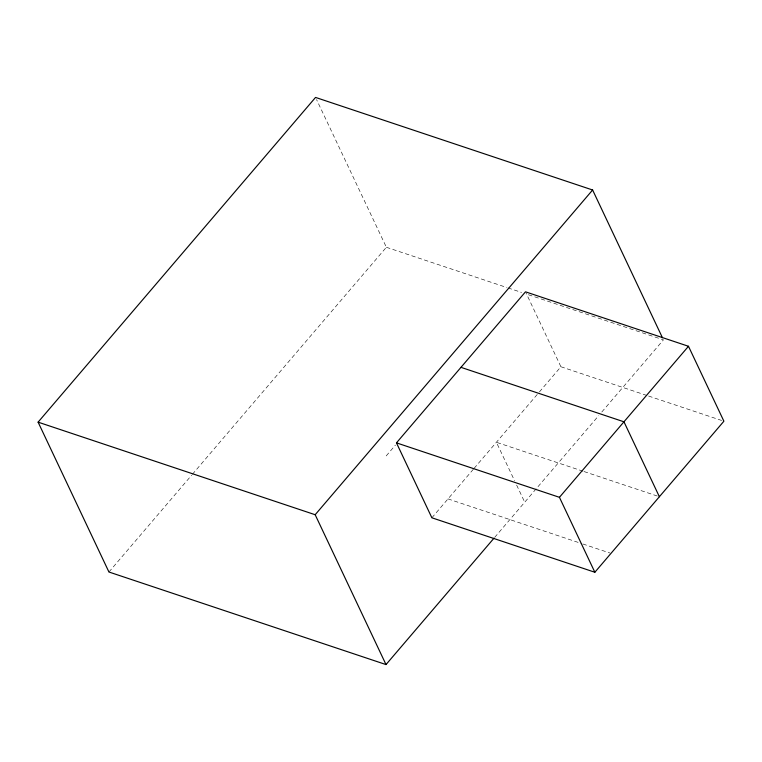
<?xml version="1.0" encoding="UTF-8"?>
<svg xmlns="http://www.w3.org/2000/svg" width="762" height="762" viewBox="0 0 762 762"><rect width="100%" height="100%" fill="white"/><g stroke="black" fill="none" stroke-linecap="round" stroke-linejoin="round"><path stroke-width="0.57" stroke-dasharray="3.81 2.86" d="M108.937 572.005L191.624 475.221M192.395 474.316L386.372 247.269L316.554 99.565M386.191 455.924L395.44 445.103M431.873 517.789L473.354 469.24M474.116 468.344L538.639 392.83M539.41 391.925L560.918 366.751L526.009 292.903M494.671 537.391L598.713 415.623M601.799 412.013L663.445 339.852L526.037 293.942M386.372 247.269L506.892 287.541M508.016 287.912L521.532 292.427M560.918 366.751L647.462 395.668M648.586 396.05L721.652 420.462M582.949 471.192L496.395 442.274L514.607 480.803M584.073 471.564L659.378 496.729M447.999 498.91L581.758 543.601M582.882 543.982L609.867 552.993M516.636 485.089L524.732 502.215"/><path stroke-width="1.14" d="M493.9 538.296L386.01 664.578L108.937 572.005L38.1 422.148L315.544 97.422L592.617 189.995L662.435 337.709M386.01 664.578L315.173 514.731L592.617 189.995M396.459 442.865L525.494 291.827L688.486 346.281L723.9 421.215L594.855 572.252L431.873 517.789L396.459 442.865L559.441 497.319L594.855 572.252M559.441 497.319L688.486 346.281M460.981 367.351L623.964 421.805L659.378 496.729M38.1 422.148L315.173 514.731"/></g></svg>
